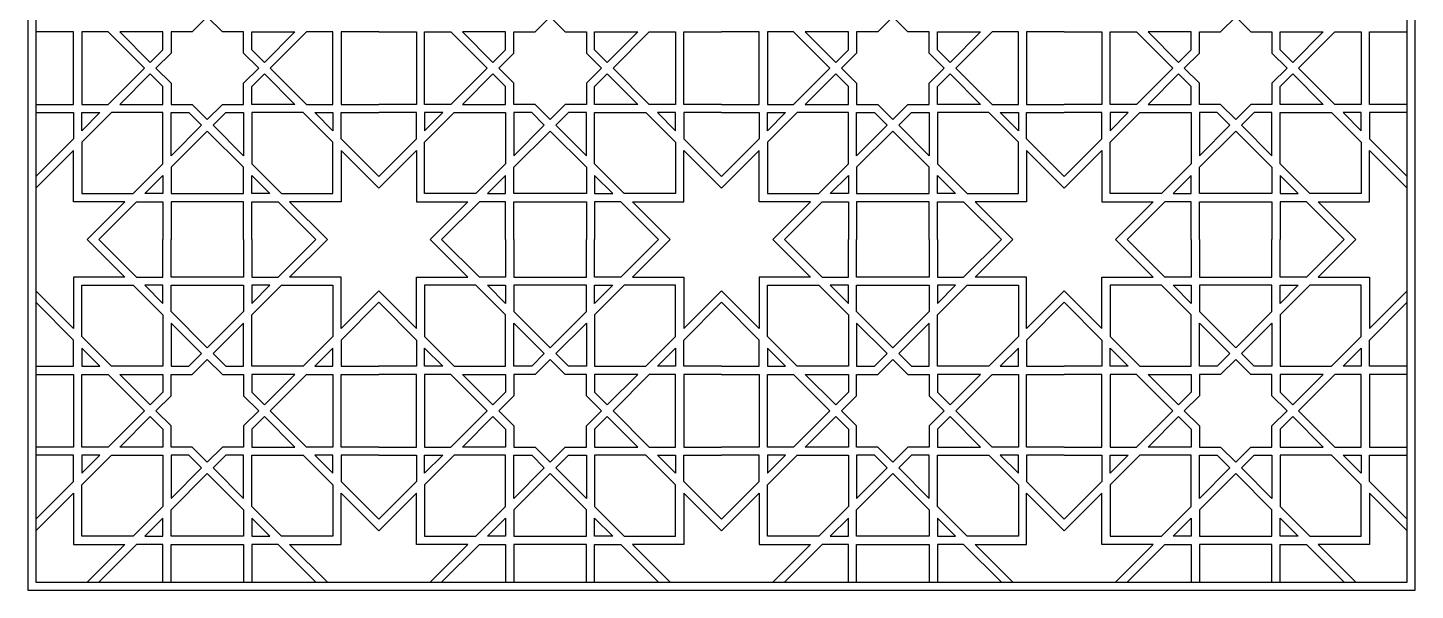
# Model space of a CAD drawing. Header units: millimetres. Extents: x 597 to 1044, y 115 to 562.
# Drawn here: x 596.8 to 1043.9, y 115 to 296.3 of the extents above; entities that cross this region are included whole.
import ezdxf

# ---------------------------------------------------------------- set-up
doc = ezdxf.new("R2010")
doc.units = ezdxf.units.MM
doc.layers.get('0').update_dxf_attribs({"color": 1})

msp = doc.modelspace()

# ---------------------------------------------------------------- linework, layer by layer
for points in [[(596.8, 114.98), (1043.87, 114.98), (1043.87, 562.04), (596.8, 562.04)], [(599.44, 117.61), (1041.23, 117.61), (1041.23, 559.41), (599.44, 559.41)], [(654.66, 299.83), (649.81, 294.98), (642.96, 294.98), (642.96, 288.13), (638.12, 283.28), (642.96, 278.44), (642.96, 271.59), (649.81, 271.59), (654.66, 266.74), (659.51, 271.59), (666.36, 271.59), (666.36, 278.44), (671.21, 283.28), (666.36, 288.13), (666.36, 294.98), (659.51, 294.98)], [(765.11, 299.83), (769.96, 294.98), (776.81, 294.98), (776.81, 288.13), (781.65, 283.28), (776.81, 278.44), (776.81, 271.59), (769.96, 271.59), (765.11, 266.74), (760.26, 271.59), (753.41, 271.59), (753.41, 278.44), (748.56, 283.28), (753.41, 288.13), (753.41, 294.98), (760.26, 294.98)], [(875.56, 299.83), (870.71, 294.98), (863.86, 294.98), (863.86, 288.13), (859.01, 283.28), (863.86, 278.44), (863.86, 271.59), (870.71, 271.59), (875.56, 266.74), (880.4, 271.59), (887.26, 271.59), (887.26, 278.44), (892.1, 283.28), (887.26, 288.13), (887.26, 294.98), (880.4, 294.98)], [(986.01, 299.83), (990.85, 294.98), (997.7, 294.98), (997.7, 288.13), (1002.55, 283.28), (997.7, 278.44), (997.7, 271.59), (990.85, 271.59), (986.01, 266.74), (981.16, 271.59), (974.31, 271.59), (974.31, 278.44), (969.46, 283.28), (974.31, 288.13), (974.31, 294.98), (981.16, 294.98)], [(622.69, 271.59), (634.39, 283.28), (622.69, 294.98), (614.22, 294.98), (614.22, 271.59)], [(636.25, 285.15), (640.32, 289.22), (640.32, 294.98), (626.42, 294.98)], [(682.91, 294.98), (673.07, 285.15), (669, 289.22), (669, 294.98)], [(695.1, 294.98), (686.64, 294.98), (674.94, 283.28), (686.64, 271.59), (695.1, 271.59)], [(724.67, 294.98), (733.13, 294.98), (744.83, 283.28), (733.13, 271.59), (724.67, 271.59)], [(736.86, 294.98), (746.7, 285.15), (750.77, 289.22), (750.77, 294.98)], [(783.52, 285.15), (779.45, 289.22), (779.45, 294.98), (793.35, 294.98)], [(797.08, 271.59), (785.38, 283.28), (797.08, 294.98), (805.55, 294.98), (805.55, 271.59)], [(843.58, 271.59), (855.28, 283.28), (843.58, 294.98), (835.12, 294.98), (835.12, 271.59)], [(857.15, 285.15), (861.22, 289.22), (861.22, 294.98), (847.31, 294.98)], [(903.8, 294.98), (893.97, 285.15), (889.89, 289.22), (889.89, 294.98)], [(916, 294.98), (907.53, 294.98), (895.83, 283.28), (907.53, 271.59), (916, 271.59)], [(945.56, 294.98), (954.03, 294.98), (965.73, 283.28), (954.03, 271.59), (945.56, 271.59)], [(957.76, 294.98), (967.59, 285.15), (971.67, 289.22), (971.67, 294.98)], [(1004.42, 285.15), (1000.34, 289.22), (1000.34, 294.98), (1014.25, 294.98)], [(1017.98, 271.59), (1006.28, 283.28), (1017.98, 294.98), (1026.45, 294.98), (1026.45, 271.59)], [(626.42, 271.59), (640.32, 271.59), (640.32, 277.35), (636.25, 281.42)], [(669, 271.59), (669, 277.35), (673.07, 281.42), (682.91, 271.59)], [(750.77, 271.59), (750.77, 277.35), (746.7, 281.42), (736.86, 271.59)], [(793.35, 271.59), (779.45, 271.59), (779.45, 277.35), (783.52, 281.42)], [(847.31, 271.59), (861.22, 271.59), (861.22, 277.35), (857.15, 281.42)], [(889.89, 271.59), (889.89, 277.35), (893.97, 281.42), (903.8, 271.59)], [(971.67, 271.59), (971.67, 277.35), (967.59, 281.42), (957.76, 271.59)], [(1014.25, 271.59), (1000.34, 271.59), (1000.34, 277.35), (1004.42, 281.42)], [(614.22, 259.39), (614.22, 242.84), (630.77, 242.84), (640.32, 252.4), (640.32, 268.95), (623.78, 268.95)], [(614.22, 268.95), (620.05, 268.95), (614.22, 263.12)], [(642.96, 255.04), (642.96, 268.95), (648.72, 268.95), (652.8, 264.87)], [(666.36, 268.95), (666.36, 255.04), (656.53, 264.87), (660.6, 268.95)], [(678.56, 242.84), (695.1, 242.84), (695.1, 259.39), (685.54, 268.95), (669, 268.95), (669, 252.4)], [(695.1, 263.12), (689.27, 268.95), (695.1, 268.95)], [(741.21, 242.84), (724.67, 242.84), (724.67, 259.39), (734.23, 268.95), (750.77, 268.95), (750.77, 252.4)], [(724.67, 263.12), (730.5, 268.95), (724.67, 268.95)], [(753.41, 268.95), (753.41, 255.04), (763.24, 264.87), (759.17, 268.95)], [(776.81, 255.04), (776.81, 268.95), (771.05, 268.95), (766.97, 264.87)], [(805.55, 259.39), (805.55, 242.84), (789, 242.84), (779.45, 252.4), (779.45, 268.95), (795.99, 268.95)], [(805.55, 268.95), (799.72, 268.95), (805.55, 263.12)], [(835.12, 259.39), (835.12, 242.84), (851.66, 242.84), (861.22, 252.4), (861.22, 268.95), (844.68, 268.95)], [(835.12, 268.95), (840.95, 268.95), (835.12, 263.12)], [(863.86, 255.04), (863.86, 268.95), (869.62, 268.95), (873.69, 264.87)], [(887.26, 268.95), (887.26, 255.04), (877.42, 264.87), (881.5, 268.95)], [(899.45, 242.84), (916, 242.84), (916, 259.39), (906.44, 268.95), (889.89, 268.95), (889.89, 252.4)], [(916, 263.12), (910.17, 268.95), (916, 268.95)], [(962.11, 242.84), (945.56, 242.84), (945.56, 259.39), (955.12, 268.95), (971.67, 268.95), (971.67, 252.4)], [(945.56, 263.12), (951.39, 268.95), (945.56, 268.95)], [(974.31, 268.95), (974.31, 255.04), (984.14, 264.87), (980.07, 268.95)], [(997.7, 255.04), (997.7, 268.95), (991.94, 268.95), (987.87, 264.87)], [(1026.45, 259.39), (1026.45, 242.84), (1009.9, 242.84), (1000.34, 252.4), (1000.34, 268.95), (1016.89, 268.95)], [(1026.45, 268.95), (1020.62, 268.95), (1026.45, 263.12)], [(642.96, 251.31), (642.96, 242.84), (666.36, 242.84), (666.36, 251.31), (654.66, 263.01)], [(776.81, 251.31), (776.81, 242.84), (753.41, 242.84), (753.41, 251.31), (765.11, 263.01)], [(863.86, 251.31), (863.86, 242.84), (887.26, 242.84), (887.26, 251.31), (875.56, 263.01)], [(997.7, 251.31), (997.7, 242.84), (974.31, 242.84), (974.31, 251.31), (986.01, 263.01)], [(640.32, 248.67), (640.32, 242.84), (634.5, 242.84)], [(669, 248.67), (674.83, 242.84), (669, 242.84)], [(750.77, 248.67), (744.94, 242.84), (750.77, 242.84)], [(779.45, 248.67), (779.45, 242.84), (785.27, 242.84)], [(861.22, 248.67), (861.22, 242.84), (855.39, 242.84)], [(889.89, 248.67), (895.72, 242.84), (889.89, 242.84)], [(971.67, 248.67), (965.84, 242.84), (971.67, 242.84)], [(1000.34, 248.67), (1000.34, 242.84), (1006.17, 242.84)], [(614.22, 196.73), (614.22, 213.28), (630.77, 213.28), (640.32, 203.72), (640.32, 187.17), (623.78, 187.17)], [(640.32, 207.45), (640.32, 213.28), (634.5, 213.28)], [(642.96, 204.81), (642.96, 213.28), (666.36, 213.28), (666.36, 204.81), (654.66, 193.11)], [(678.56, 213.28), (695.1, 213.28), (695.1, 196.73), (685.54, 187.17), (669, 187.17), (669, 203.72)], [(669, 207.45), (674.83, 213.28), (669, 213.28)], [(741.21, 213.28), (724.67, 213.28), (724.67, 196.73), (734.23, 187.17), (750.77, 187.17), (750.77, 203.72)], [(750.77, 207.45), (744.94, 213.28), (750.77, 213.28)], [(776.81, 204.81), (776.81, 213.28), (753.41, 213.28), (753.41, 204.81), (765.11, 193.11)], [(779.45, 207.45), (779.45, 213.28), (785.27, 213.28)], [(805.55, 196.73), (805.55, 213.28), (789, 213.28), (779.45, 203.72), (779.45, 187.17), (795.99, 187.17)], [(835.12, 196.73), (835.12, 213.28), (851.66, 213.28), (861.22, 203.72), (861.22, 187.17), (844.68, 187.17)], [(861.22, 207.45), (861.22, 213.28), (855.39, 213.28)], [(863.86, 204.81), (863.86, 213.28), (887.26, 213.28), (887.26, 204.81), (875.56, 193.11)], [(899.45, 213.28), (916, 213.28), (916, 196.73), (906.44, 187.17), (889.89, 187.17), (889.89, 203.72)], [(889.89, 207.45), (895.72, 213.28), (889.89, 213.28)], [(962.11, 213.28), (945.56, 213.28), (945.56, 196.73), (955.12, 187.17), (971.67, 187.17), (971.67, 203.72)], [(971.67, 207.45), (965.84, 213.28), (971.67, 213.28)], [(997.7, 204.81), (997.7, 213.28), (974.31, 213.28), (974.31, 204.81), (986.01, 193.11)], [(1000.34, 207.45), (1000.34, 213.28), (1006.17, 213.28)], [(1026.45, 196.73), (1026.45, 213.28), (1009.9, 213.28), (1000.34, 203.72), (1000.34, 187.17), (1016.89, 187.17)], [(642.96, 201.08), (642.96, 187.17), (648.72, 187.17), (652.8, 191.25)], [(666.36, 187.17), (666.36, 201.08), (656.53, 191.25), (660.6, 187.17)], [(753.41, 187.17), (753.41, 201.08), (763.24, 191.25), (759.17, 187.17)], [(776.81, 201.08), (776.81, 187.17), (771.05, 187.17), (766.97, 191.25)], [(863.86, 201.08), (863.86, 187.17), (869.62, 187.17), (873.69, 191.25)], [(887.26, 187.17), (887.26, 201.08), (877.42, 191.25), (881.5, 187.17)], [(974.31, 187.17), (974.31, 201.08), (984.14, 191.25), (980.07, 187.17)], [(997.7, 201.08), (997.7, 187.17), (991.94, 187.17), (987.87, 191.25)], [(614.22, 187.17), (620.05, 187.17), (614.22, 193)], [(695.1, 193), (689.27, 187.17), (695.1, 187.17)], [(724.67, 193), (730.5, 187.17), (724.67, 187.17)], [(805.55, 187.17), (799.72, 187.17), (805.55, 193)], [(835.12, 187.17), (840.95, 187.17), (835.12, 193)], [(916, 193), (910.17, 187.17), (916, 187.17)], [(945.56, 193), (951.39, 187.17), (945.56, 187.17)], [(1026.45, 187.17), (1020.62, 187.17), (1026.45, 193)], [(654.66, 156.29), (649.81, 161.14), (642.96, 161.14), (642.96, 167.99), (638.12, 172.84), (642.96, 177.68), (642.96, 184.54), (649.81, 184.54), (654.66, 189.38), (659.51, 184.54), (666.36, 184.54), (666.36, 177.68), (671.21, 172.84), (666.36, 167.99), (666.36, 161.14), (659.51, 161.14)], [(765.11, 156.29), (769.96, 161.14), (776.81, 161.14), (776.81, 167.99), (781.65, 172.84), (776.81, 177.68), (776.81, 184.54), (769.96, 184.54), (765.11, 189.38), (760.26, 184.54), (753.41, 184.54), (753.41, 177.68), (748.56, 172.84), (753.41, 167.99), (753.41, 161.14), (760.26, 161.14)], [(875.56, 156.29), (870.71, 161.14), (863.86, 161.14), (863.86, 167.99), (859.01, 172.84), (863.86, 177.68), (863.86, 184.54), (870.71, 184.54), (875.56, 189.38), (880.4, 184.54), (887.26, 184.54), (887.26, 177.68), (892.1, 172.84), (887.26, 167.99), (887.26, 161.14), (880.4, 161.14)], [(986.01, 156.29), (990.85, 161.14), (997.7, 161.14), (997.7, 167.99), (1002.55, 172.84), (997.7, 177.68), (997.7, 184.54), (990.85, 184.54), (986.01, 189.38), (981.16, 184.54), (974.31, 184.54), (974.31, 177.68), (969.46, 172.84), (974.31, 167.99), (974.31, 161.14), (981.16, 161.14)], [(622.69, 184.54), (634.39, 172.84), (622.69, 161.14), (614.22, 161.14), (614.22, 184.54)], [(626.42, 184.54), (640.32, 184.54), (640.32, 178.78), (636.25, 174.7)], [(669, 184.54), (669, 178.78), (673.07, 174.7), (682.91, 184.54)], [(695.1, 161.14), (686.64, 161.14), (674.94, 172.84), (686.64, 184.54), (695.1, 184.54)], [(724.67, 161.14), (733.13, 161.14), (744.83, 172.84), (733.13, 184.54), (724.67, 184.54)], [(750.77, 184.54), (750.77, 178.78), (746.7, 174.7), (736.86, 184.54)], [(793.35, 184.54), (779.45, 184.54), (779.45, 178.78), (783.52, 174.7)], [(797.08, 184.54), (785.38, 172.84), (797.08, 161.14), (805.55, 161.14), (805.55, 184.54)], [(843.58, 184.54), (855.28, 172.84), (843.58, 161.14), (835.12, 161.14), (835.12, 184.54)], [(847.31, 184.54), (861.22, 184.54), (861.22, 178.78), (857.15, 174.7)], [(889.89, 184.54), (889.89, 178.78), (893.97, 174.7), (903.8, 184.54)], [(916, 161.14), (907.53, 161.14), (895.83, 172.84), (907.53, 184.54), (916, 184.54)], [(945.56, 161.14), (954.03, 161.14), (965.73, 172.84), (954.03, 184.54), (945.56, 184.54)], [(971.67, 184.54), (971.67, 178.78), (967.59, 174.7), (957.76, 184.54)], [(1014.25, 184.54), (1000.34, 184.54), (1000.34, 178.78), (1004.42, 174.7)], [(1017.98, 184.54), (1006.28, 172.84), (1017.98, 161.14), (1026.45, 161.14), (1026.45, 184.54)], [(636.25, 170.97), (640.32, 166.9), (640.32, 161.14), (626.42, 161.14)], [(682.91, 161.14), (673.07, 170.97), (669, 166.9), (669, 161.14)], [(736.86, 161.14), (746.7, 170.97), (750.77, 166.9), (750.77, 161.14)], [(783.52, 170.97), (779.45, 166.9), (779.45, 161.14), (793.35, 161.14)], [(857.15, 170.97), (861.22, 166.9), (861.22, 161.14), (847.31, 161.14)], [(903.8, 161.14), (893.97, 170.97), (889.89, 166.9), (889.89, 161.14)], [(957.76, 161.14), (967.59, 170.97), (971.67, 166.9), (971.67, 161.14)], [(1004.42, 170.97), (1000.34, 166.9), (1000.34, 161.14), (1014.25, 161.14)], [(623.78, 158.5), (640.32, 158.5), (640.32, 141.95), (630.77, 132.4), (614.22, 132.4), (614.22, 148.94)], [(614.22, 152.67), (620.05, 158.5), (614.22, 158.5)], [(652.8, 154.43), (648.72, 158.5), (642.96, 158.5), (642.96, 144.59)], [(666.36, 144.59), (666.36, 158.5), (660.6, 158.5), (656.53, 154.43)], [(695.1, 148.94), (695.1, 132.4), (678.56, 132.4), (669, 141.95), (669, 158.5), (685.54, 158.5)], [(695.1, 152.67), (695.1, 158.5), (689.27, 158.5)], [(724.67, 152.67), (724.67, 158.5), (730.5, 158.5)], [(724.67, 148.94), (724.67, 132.4), (741.21, 132.4), (750.77, 141.95), (750.77, 158.5), (734.23, 158.5)], [(753.41, 144.59), (753.41, 158.5), (759.17, 158.5), (763.24, 154.43)], [(766.97, 154.43), (771.05, 158.5), (776.81, 158.5), (776.81, 144.59)], [(795.99, 158.5), (779.45, 158.5), (779.45, 141.95), (789, 132.4), (805.55, 132.4), (805.55, 148.94)], [(805.55, 152.67), (799.72, 158.5), (805.55, 158.5)], [(844.68, 158.5), (861.22, 158.5), (861.22, 141.95), (851.66, 132.4), (835.12, 132.4), (835.12, 148.94)], [(835.12, 152.67), (840.95, 158.5), (835.12, 158.5)], [(873.69, 154.43), (869.62, 158.5), (863.86, 158.5), (863.86, 144.59)], [(887.26, 144.59), (887.26, 158.5), (881.5, 158.5), (877.42, 154.43)], [(916, 148.94), (916, 132.4), (899.45, 132.4), (889.89, 141.95), (889.89, 158.5), (906.44, 158.5)], [(916, 152.67), (916, 158.5), (910.17, 158.5)], [(945.56, 152.67), (945.56, 158.5), (951.39, 158.5)], [(945.56, 148.94), (945.56, 132.4), (962.11, 132.4), (971.67, 141.95), (971.67, 158.5), (955.12, 158.5)], [(974.31, 144.59), (974.31, 158.5), (980.07, 158.5), (984.14, 154.43)], [(987.87, 154.43), (991.94, 158.5), (997.7, 158.5), (997.7, 144.59)], [(1016.89, 158.5), (1000.34, 158.5), (1000.34, 141.95), (1009.9, 132.4), (1026.45, 132.4), (1026.45, 148.94)], [(1026.45, 152.67), (1020.62, 158.5), (1026.45, 158.5)], [(666.36, 132.4), (642.96, 132.4), (642.96, 140.86), (654.66, 152.56), (666.36, 140.86)], [(753.41, 132.4), (776.81, 132.4), (776.81, 140.86), (765.11, 152.56), (753.41, 140.86)], [(887.26, 132.4), (863.86, 132.4), (863.86, 140.86), (875.56, 152.56), (887.26, 140.86)], [(974.31, 132.4), (997.7, 132.4), (997.7, 140.86), (986.01, 152.56), (974.31, 140.86)], [(640.32, 138.22), (634.5, 132.4), (640.32, 132.4)], [(669, 138.22), (669, 132.4), (674.83, 132.4)], [(750.77, 138.22), (750.77, 132.4), (744.94, 132.4)], [(779.45, 138.22), (785.27, 132.4), (779.45, 132.4)], [(861.22, 138.22), (855.39, 132.4), (861.22, 132.4)], [(889.89, 138.22), (889.89, 132.4), (895.72, 132.4)], [(971.67, 138.22), (971.67, 132.4), (965.84, 132.4)], [(1000.34, 138.22), (1006.17, 132.4), (1000.34, 132.4)]]:
    msp.add_lwpolyline(points, close=True)
for points in [[(599.44, 271.59), (611.58, 271.59), (611.58, 294.98), (599.44, 294.98)], [(709.89, 294.98), (697.74, 294.98), (697.74, 271.59), (709.89, 271.59)], [(709.89, 294.98), (722.03, 294.98), (722.03, 271.59), (709.89, 271.59)], [(820.33, 271.59), (808.19, 271.59), (808.19, 294.98), (820.33, 294.98)], [(820.33, 271.59), (832.48, 271.59), (832.48, 294.98), (820.33, 294.98)], [(930.78, 294.98), (918.64, 294.98), (918.64, 271.59), (930.78, 271.59)], [(930.78, 294.98), (942.93, 294.98), (942.93, 271.59), (930.78, 271.59)], [(1041.23, 271.59), (1029.08, 271.59), (1029.08, 294.98), (1041.23, 294.98)], [(599.44, 268.95), (611.58, 268.95), (611.58, 260.48), (599.44, 248.34)], [(709.89, 248.34), (697.74, 260.48), (697.74, 268.95), (709.89, 268.95)], [(709.89, 248.34), (722.03, 260.48), (722.03, 268.95), (709.89, 268.95)], [(820.33, 268.95), (808.19, 268.95), (808.19, 260.48), (820.33, 248.34)], [(820.33, 268.95), (832.48, 268.95), (832.48, 260.48), (820.33, 248.34)], [(930.78, 248.34), (918.64, 260.48), (918.64, 268.95), (930.78, 268.95)], [(930.78, 248.34), (942.93, 260.48), (942.93, 268.95), (930.78, 268.95)], [(1041.23, 268.95), (1029.08, 268.95), (1029.08, 260.48), (1041.23, 248.34)], [(615.98, 228.06), (628.13, 240.21), (611.58, 240.21), (611.58, 256.75), (599.44, 244.61)], [(709.89, 244.61), (697.74, 256.75), (697.74, 240.21), (681.19, 240.21), (693.34, 228.06)], [(709.89, 244.61), (722.03, 256.75), (722.03, 240.21), (738.58, 240.21), (726.43, 228.06)], [(803.79, 228.06), (791.64, 240.21), (808.19, 240.21), (808.19, 256.75), (820.33, 244.61)], [(836.88, 228.06), (849.02, 240.21), (832.48, 240.21), (832.48, 256.75), (820.33, 244.61)], [(930.78, 244.61), (918.64, 256.75), (918.64, 240.21), (902.09, 240.21), (914.24, 228.06)], [(930.78, 244.61), (942.93, 256.75), (942.93, 240.21), (959.47, 240.21), (947.33, 228.06)], [(1024.68, 228.06), (1012.54, 240.21), (1029.08, 240.21), (1029.08, 256.75), (1041.23, 244.61)], [(619.71, 228.06), (631.86, 240.21), (640.32, 240.21), (640.32, 228.06)], [(666.36, 228.06), (666.36, 240.21), (642.96, 240.21), (642.96, 228.06)], [(669, 228.06), (669, 240.21), (677.46, 240.21), (689.61, 228.06)], [(750.77, 228.06), (750.77, 240.21), (742.31, 240.21), (730.16, 228.06)], [(753.41, 228.06), (753.41, 240.21), (776.81, 240.21), (776.81, 228.06)], [(800.06, 228.06), (787.91, 240.21), (779.45, 240.21), (779.45, 228.06)], [(840.61, 228.06), (852.75, 240.21), (861.22, 240.21), (861.22, 228.06)], [(887.26, 228.06), (887.26, 240.21), (863.86, 240.21), (863.86, 228.06)], [(889.89, 228.06), (889.89, 240.21), (898.36, 240.21), (910.51, 228.06)], [(971.67, 228.06), (971.67, 240.21), (963.2, 240.21), (951.06, 228.06)], [(974.31, 228.06), (974.31, 240.21), (997.7, 240.21), (997.7, 228.06)], [(1020.95, 228.06), (1008.81, 240.21), (1000.34, 240.21), (1000.34, 228.06)], [(615.98, 228.06), (628.13, 215.92), (611.58, 215.92), (611.58, 199.37), (599.44, 211.52)], [(619.71, 228.06), (631.86, 215.92), (640.32, 215.92), (640.32, 228.06)], [(666.36, 228.06), (666.36, 215.92), (642.96, 215.92), (642.96, 228.06)], [(669, 228.06), (669, 215.92), (677.46, 215.92), (689.61, 228.06)], [(709.89, 211.52), (697.74, 199.37), (697.74, 215.92), (681.19, 215.92), (693.34, 228.06)], [(709.89, 211.52), (722.03, 199.37), (722.03, 215.92), (738.58, 215.92), (726.43, 228.06)], [(750.77, 228.06), (750.77, 215.92), (742.31, 215.92), (730.16, 228.06)], [(753.41, 228.06), (753.41, 215.92), (776.81, 215.92), (776.81, 228.06)], [(800.06, 228.06), (787.91, 215.92), (779.45, 215.92), (779.45, 228.06)], [(803.79, 228.06), (791.64, 215.92), (808.19, 215.92), (808.19, 199.37), (820.33, 211.52)], [(836.88, 228.06), (849.02, 215.92), (832.48, 215.92), (832.48, 199.37), (820.33, 211.52)], [(840.61, 228.06), (852.75, 215.92), (861.22, 215.92), (861.22, 228.06)], [(887.26, 228.06), (887.26, 215.92), (863.86, 215.92), (863.86, 228.06)], [(889.89, 228.06), (889.89, 215.92), (898.36, 215.92), (910.51, 228.06)], [(930.78, 211.52), (918.64, 199.37), (918.64, 215.92), (902.09, 215.92), (914.24, 228.06)], [(930.78, 211.52), (942.93, 199.37), (942.93, 215.92), (959.47, 215.92), (947.33, 228.06)], [(971.67, 228.06), (971.67, 215.92), (963.2, 215.92), (951.06, 228.06)], [(974.31, 228.06), (974.31, 215.92), (997.7, 215.92), (997.7, 228.06)], [(1020.95, 228.06), (1008.81, 215.92), (1000.34, 215.92), (1000.34, 228.06)], [(1024.68, 228.06), (1012.54, 215.92), (1029.08, 215.92), (1029.08, 199.37), (1041.23, 211.52)], [(599.44, 187.17), (611.58, 187.17), (611.58, 195.64), (599.44, 207.79)], [(709.89, 207.79), (697.74, 195.64), (697.74, 187.17), (709.89, 187.17)], [(709.89, 207.79), (722.03, 195.64), (722.03, 187.17), (709.89, 187.17)], [(820.33, 187.17), (808.19, 187.17), (808.19, 195.64), (820.33, 207.79)], [(820.33, 187.17), (832.48, 187.17), (832.48, 195.64), (820.33, 207.79)], [(930.78, 207.79), (918.64, 195.64), (918.64, 187.17), (930.78, 187.17)], [(930.78, 207.79), (942.93, 195.64), (942.93, 187.17), (930.78, 187.17)], [(1041.23, 187.17), (1029.08, 187.17), (1029.08, 195.64), (1041.23, 207.79)], [(599.44, 184.54), (611.58, 184.54), (611.58, 161.14), (599.44, 161.14)], [(709.89, 161.14), (697.74, 161.14), (697.74, 184.54), (709.89, 184.54)], [(709.89, 161.14), (722.03, 161.14), (722.03, 184.54), (709.89, 184.54)], [(820.33, 184.54), (808.19, 184.54), (808.19, 161.14), (820.33, 161.14)], [(820.33, 184.54), (832.48, 184.54), (832.48, 161.14), (820.33, 161.14)], [(930.78, 161.14), (918.64, 161.14), (918.64, 184.54), (930.78, 184.54)], [(930.78, 161.14), (942.93, 161.14), (942.93, 184.54), (930.78, 184.54)], [(1041.23, 184.54), (1029.08, 184.54), (1029.08, 161.14), (1041.23, 161.14)], [(599.44, 137.89), (611.58, 150.03), (611.58, 158.5), (599.44, 158.5)], [(709.89, 158.5), (697.74, 158.5), (697.74, 150.03), (709.89, 137.89)], [(709.89, 158.5), (722.03, 158.5), (722.03, 150.03), (709.89, 137.89)], [(820.33, 137.89), (808.19, 150.03), (808.19, 158.5), (820.33, 158.5)], [(820.33, 137.89), (832.48, 150.03), (832.48, 158.5), (820.33, 158.5)], [(930.78, 158.5), (918.64, 158.5), (918.64, 150.03), (930.78, 137.89)], [(930.78, 158.5), (942.93, 158.5), (942.93, 150.03), (930.78, 137.89)], [(1041.23, 137.89), (1029.08, 150.03), (1029.08, 158.5), (1041.23, 158.5)], [(599.44, 134.16), (611.58, 146.3), (611.58, 129.76), (628.13, 129.76), (615.98, 117.61)], [(693.34, 117.61), (681.19, 129.76), (697.74, 129.76), (697.74, 146.3), (709.89, 134.16)], [(726.43, 117.61), (738.58, 129.76), (722.03, 129.76), (722.03, 146.3), (709.89, 134.16)], [(820.33, 134.16), (808.19, 146.3), (808.19, 129.76), (791.64, 129.76), (803.79, 117.61)], [(820.33, 134.16), (832.48, 146.3), (832.48, 129.76), (849.02, 129.76), (836.88, 117.61)], [(914.24, 117.61), (902.09, 129.76), (918.64, 129.76), (918.64, 146.3), (930.78, 134.16)], [(947.33, 117.61), (959.47, 129.76), (942.93, 129.76), (942.93, 146.3), (930.78, 134.16)], [(1041.23, 134.16), (1029.08, 146.3), (1029.08, 129.76), (1012.54, 129.76), (1024.68, 117.61)], [(640.32, 117.61), (640.32, 129.76), (631.86, 129.76), (619.71, 117.61)], [(642.96, 117.61), (642.96, 129.76), (666.36, 129.76), (666.36, 117.61)], [(689.61, 117.61), (677.46, 129.76), (669, 129.76), (669, 117.61)], [(730.16, 117.61), (742.31, 129.76), (750.77, 129.76), (750.77, 117.61)], [(776.81, 117.61), (776.81, 129.76), (753.41, 129.76), (753.41, 117.61)], [(779.45, 117.61), (779.45, 129.76), (787.91, 129.76), (800.06, 117.61)], [(861.22, 117.61), (861.22, 129.76), (852.75, 129.76), (840.61, 117.61)], [(863.86, 117.61), (863.86, 129.76), (887.26, 129.76), (887.26, 117.61)], [(910.51, 117.61), (898.36, 129.76), (889.89, 129.76), (889.89, 117.61)], [(951.06, 117.61), (963.2, 129.76), (971.67, 129.76), (971.67, 117.61)], [(997.7, 117.61), (997.7, 129.76), (974.31, 129.76), (974.31, 117.61)], [(1000.34, 117.61), (1000.34, 129.76), (1008.81, 129.76), (1020.95, 117.61)]]:
    msp.add_lwpolyline(points)

doc.saveas('drawing.dxf')
